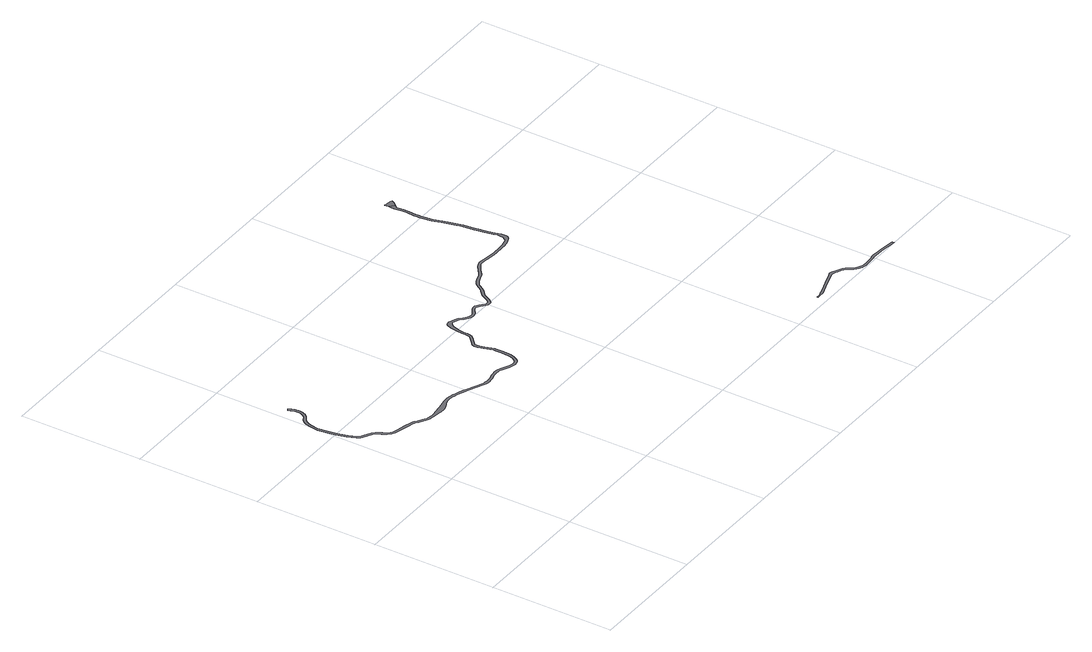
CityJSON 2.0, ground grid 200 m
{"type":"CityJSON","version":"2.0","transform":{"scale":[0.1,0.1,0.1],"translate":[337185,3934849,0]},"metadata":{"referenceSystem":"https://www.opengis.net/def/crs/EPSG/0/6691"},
"CityObjects":{
"road1":{"type":"Road","attributes":{"RoadStructureAttribute.sectionType":"1"},"geometry":[{"type":"MultiSurface","lod":"1","boundaries":[[[0,1,2,3,4,5,6,7,8,9,10,11,12,13,14,15,16,17,18,19,20,21,22,23,24,25,26,27,28,29,30,31,32,33,34,35,36,37,38,39,40,41,42,43,44,45,46,47,48,49,50,51,52,53,54,55,56,57,58,59,60,61,62,63,64,65,66,67,68,69,70,71,72,73,74,75,76,77,78,79,80,81,82,83,84,85,86,87,88,89,90,91,92,93,94,95,96,97,98,99,100,101,102,103,104,105,106,107,108,109,110,111,112,113,114,115,116,117,118,119,120,121,122,123,124,125,126,127,128,129,130,131,132,133,134,135,136,137,138,139,140,141,142,143,144,145,146,147,148,149,150,151,152,153,154,155,156,157,158,159,160,161,162,163,164,165,166,167,168,169,170,171,172,173,174,175,176,177,178,179,180,181,182,183,184,185,186,187,188,189,190,191,192,193,194,195,196,197,198,199,200,201,202,203,204,205,206,207,208,209,210,211,212,213,214,215,216,217,218,219,220,221,222,223,224,225,226,227,228,229,230,231,232,233,234,235,236,237,238,239,240,241,242,243,244,245,246,247,248,249,250,251,252,253,254,255,256,257,258,259,260,261,262,263,264,265,266,267,268,269,270,271,272,273,274,275,276,277,278,279,280,281,282,283,284,285,286,287,288,289,290,291,292,293,294,295,296,297,298,299,300,301,302,303,304,305,306,307,308,309,310,311,312,313,314,315,316,317,318,319,320,321,322,323,324,325,326,327,328,329,330,331,332,333,334,335,336,337,338,339,340,341,342,343,344,345,346,347,348,349,350,351,352,353,354,355,356,357,358,359,360,361,362,363,364,365,366,367]]]}]},
"road2":{"type":"Road","geometry":[{"type":"MultiSurface","lod":"1","boundaries":[[[368,369,370,371,372,373,374,375,0,367]]]}]},
"road3":{"type":"Road","attributes":{"RoadStructureAttribute.sectionType":"1"},"geometry":[{"type":"MultiSurface","lod":"1","boundaries":[[[376,377,378,379,380,381,382,383,384,385,386,387,388,389,390,391,392,393,394,395,396,397,398,399,400,401,402,403,404,405,406,407,408,409,410,411,412,413,414,415,416,417,418,419,420,421,422,423,424,425,426,427,428,429,430,431,432,433,434,435,436,437,438,439,440,441,442,443,444,445,446,447,448,449,450,451,452,453]]]}]}
},
"vertices":[
[5331,6539,0],[5329,6500,0],[5321,6440,0],[5342,6320,0],[5344,6239,0],[5334,6106,0],[5336,6072,0],[5336,6009,0],[5341,5941,0],[5347,5884,0],[5357,5826,0],[5368,5782,0],[5400,5685,0],[5433,5575,0],[5458,5469,0],[5470,5413,0],[5476,5387,0],[5487,5309,0],[5499,5192,0],[5504,5154,0],[5525,5034,0],[5557,4903,0],[5569,4841,0],[5568,4792,0],[5558,4744,0],[5544,4711,0],[5521,4685,0],[5473,4668,0],[5391,4652,0],[5325,4646,0],[5179,4644,0],[5124,4649,0],[5036,4660,0],[4992,4665,0],[4918,4673,0],[4841,4678,0],[4820,4677,0],[4793,4671,0],[4750,4648,0],[4671,4591,0],[4589,4524,0],[4566,4511,0],[4491,4485,0],[4418,4454,0],[4382,4433,0],[4363,4421,0],[4338,4398,0],[4308,4355,0],[4261,4280,0],[4250,4270,0],[4163,4193,0],[4096,4062,0],[4064,4028,0],[4054,4023,0],[4038,4022,0],[4017,4024,0],[3969,4061,0],[3934,4089,0],[3910,4109,0],[3875,4129,0],[3855,4133,0],[3820,4128,0],[3789,4117,0],[3699,4056,0],[3685,4050,0],[3662,4041,0],[3644,4040,0],[3625,4043,0],[3587,4064,0],[3538,4105,0],[3478,4155,0],[3439,4178,0],[3360,4211,0],[3336,4216,0],[3316,4217,0],[3294,4214,0],[3282,4209,0],[3266,4197,0],[3250,4177,0],[3241,4161,0],[3232,4138,0],[3225,4110,0],[3204,3981,0],[3193,3897,0],[3192,3844,0],[3188,3794,0],[3180,3770,0],[3154,3738,0],[3090,3679,0],[3025,3617,0],[3019,3606,0],[3013,3573,0],[3021,3520,0],[3031,3472,0],[3043,3435,0],[3074,3344,0],[3085,3295,0],[3085,3261,0],[3086,3155,0],[3083,3099,0],[3077,3032,0],[3074,3009,0],[3060,2964,0],[3053,2946,0],[3031,2915,0],[3007,2892,0],[2992,2883,0],[2965,2874,0],[2952,2872,0],[2916,2876,0],[2899,2880,0],[2856,2896,0],[2835,2906,0],[2745,2955,0],[2711,2969,0],[2692,2974,0],[2669,2978,0],[2623,2979,0],[2568,2974,0],[2541,2970,0],[2447,2948,0],[2423,2945,0],[2375,2942,0],[2334,2945,0],[2314,2950,0],[2270,2966,0],[2186,3002,0],[2030,3076,0],[2001,3089,0],[1940,3115,0],[1910,3127,0],[1850,3146,0],[1817,3155,0],[1750,3169,0],[1698,3177,0],[1671,3178,0],[1646,3177,0],[1594,3172,0],[1434,3147,0],[1405,3142,0],[1237,3118,0],[1221,3117,0],[1190,3120,0],[1136,3131,0],[1119,3137,0],[1110,3140,0],[1073,3157,0],[1000,3202,0],[979,3216,0],[937,3246,0],[915,3258,0],[903,3262,0],[784,3296,0],[628,3332,0],[560,3352,0],[525,3375,0],[487,3420,0],[453,3476,0],[447,3488,0],[411,3553,0],[367,3594,0],[268,3648,0],[203,3687,0],[176,3722,0],[124,3848,0],[85,4004,0],[55,4189,0],[44,4281,0],[45,4310,0],[60,4415,0],[76,4465,0],[82,4481,0],[87,4494,0],[103,4527,0],[131,4558,0],[207,4603,0],[243,4642,0],[267,4700,0],[272,4761,0],[264,4839,0],[248,4887,0],[224,4926,0],[190,4906,0],[211,4870,0],[225,4830,0],[232,4760,0],[228,4709,0],[209,4664,0],[182,4634,0],[105,4589,0],[69,4549,0],[41,4496,0],[21,4425,0],[5,4313,0],[4,4279,0],[16,4184,0],[46,3996,0],[86,3835,0],[141,3702,0],[175,3657,0],[249,3614,0],[343,3561,0],[379,3528,0],[419,3456,0],[455,3397,0],[460,3390,0],[498,3344,0],[544,3315,0],[618,3293,0],[773,3258,0],[890,3224,0],[899,3221,0],[916,3212,0],[956,3183,0],[979,3168,0],[1054,3122,0],[1095,3103,0],[1099,3101,0],[1126,3093,0],[1184,3080,0],[1242,3076,0],[1280,3072,0],[1353,3058,0],[1355,3058,0],[1369,3056,0],[1402,3056,0],[1450,3062,0],[1479,3069,0],[1493,3074,0],[1549,3099,0],[1606,3126,0],[1618,3131,0],[1643,3135,0],[1671,3138,0],[1694,3137,0],[1743,3129,0],[1808,3116,0],[1839,3108,0],[1897,3089,0],[1925,3078,0],[1983,3053,0],[2014,3040,0],[2170,2966,0],[2255,2929,0],[2302,2912,0],[2327,2905,0],[2374,2901,0],[2427,2905,0],[2455,2909,0],[2548,2931,0],[2573,2935,0],[2624,2939,0],[2666,2938,0],[2684,2935,0],[2698,2931,0],[2728,2919,0],[2817,2870,0],[2841,2859,0],[2887,2842,0],[2909,2836,0],[2952,2832,0],[2974,2834,0],[3010,2847,0],[3031,2860,0],[3061,2888,0],[3088,2927,0],[3098,2950,0],[3113,3000,0],[3117,3027,0],[3122,3096,0],[3126,3154,0],[3125,3261,0],[3125,3299,0],[3113,3355,0],[3081,3448,0],[3070,3482,0],[3061,3526,0],[3054,3573,0],[3057,3593,0],[3117,3650,0],[3183,3710,0],[3216,3751,0],[3228,3786,0],[3232,3842,0],[3233,3894,0],[3243,3973,0],[3272,4082,0],[3285,4112,0],[3313,4148,0],[3328,4158,0],[3335,4161,0],[3351,4162,0],[3381,4157,0],[3422,4142,0],[3455,4122,0],[3512,4075,0],[3564,4031,0],[3612,4005,0],[3641,4000,0],[3671,4001,0],[3698,4010,0],[3708,4014,0],[3807,4081,0],[3829,4089,0],[3854,4092,0],[3861,4091,0],[3888,4076,0],[3910,4057,0],[3944,4030,0],[4002,3985,0],[4037,3982,0],[4066,3983,0],[4089,3996,0],[4129,4039,0],[4195,4168,0],[4278,4241,0],[4292,4255,0],[4341,4333,0],[4368,4371,0],[4388,4389,0],[4403,4399,0],[4435,4418,0],[4506,4447,0],[4582,4475,0],[4611,4490,0],[4695,4559,0],[4771,4614,0],[4807,4633,0],[4825,4637,0],[4840,4638,0],[4914,4633,0],[4988,4625,0],[5032,4620,0],[5120,4609,0],[5178,4604,0],[5327,4606,0],[5397,4612,0],[5484,4629,0],[5557,4652,0],[5583,4667,0],[5603,4685,0],[5620,4706,0],[5627,4724,0],[5628,4741,0],[5629,4767,0],[5619,4816,0],[5596,4911,0],[5564,5042,0],[5543,5160,0],[5539,5196,0],[5527,5314,0],[5515,5394,0],[5497,5478,0],[5471,5585,0],[5438,5697,0],[5407,5793,0],[5396,5834,0],[5387,5890,0],[5381,5945,0],[5376,6010,0],[5375,6076,0],[5377,6110,0],[5384,6238,0],[5382,6324,0],[5367,6412,0],[5365,6420,0],[5367,6426,0],[5408,6478,0],
[5431,6506,0],[5457,6524,0],[5475,6575,0],[5453,6583,0],[5339,6607,0],[5333,6607,0],[5327,6607,0],[5325,6569,0],
[8493,40,0],[8408,51,0],[8270,67,0],[8135,81,0],[8078,82,0],[8020,79,0],[7988,73,0],[7974,70,0],[7927,65,0],[7843,63,0],[7791,64,0],[7758,67,0],[7730,75,0],[7708,85,0],[7686,97,0],[7664,115,0],[7630,147,0],[7613,165,0],[7603,178,0],[7596,190,0],[7579,217,0],[7568,234,0],[7555,246,0],[7535,260,0],[7496,282,0],[7450,304,0],[7377,343,0],[7359,351,0],[7343,353,0],[7330,351,0],[7283,335,0],[7099,271,0],[7005,241,0],[6859,191,0],[6841,186,0],[6828,181,0],[6798,171,0],[6729,168,0],[6732,149,0],[6800,152,0],[6833,152,0],[6850,153,0],[6870,157,0],[7016,208,0],[7109,238,0],[7281,295,0],[7315,304,0],[7332,306,0],[7342,305,0],[7361,301,0],[7366,300,0],[7394,289,0],[7430,274,0],[7480,251,0],[7516,231,0],[7532,219,0],[7541,211,0],[7550,198,0],[7566,172,0],[7574,159,0],[7586,143,0],[7605,122,0],[7641,89,0],[7666,68,0],[7692,54,0],[7718,42,0],[7752,33,0],[7789,29,0],[7843,28,0],[7929,30,0],[7980,35,0],[7995,38,0],[8025,44,0],[8079,47,0],[8142,46,0],[8261,32,0],[8404,16,0],[8489,6,0]
]}
